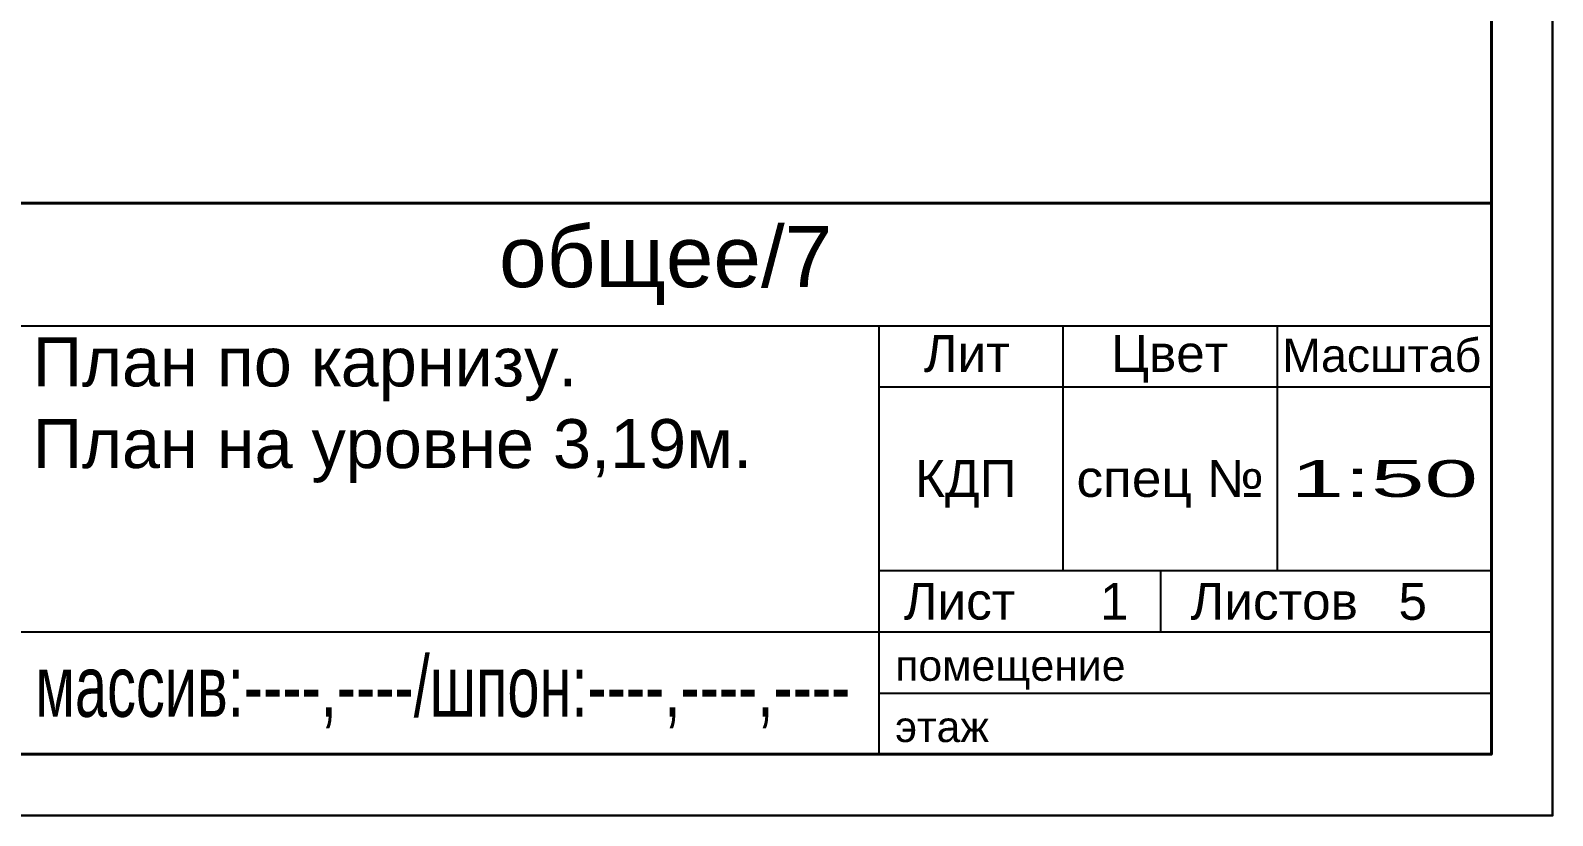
# Model space of a CAD drawing. Header units: millimetres. Extents: x 0 to 410, y 0 to 283.
# Drawn here: x 285.6 to 409.9, y 0 to 64.1 of the extents above; entities that cross this region are included whole.
import ezdxf
from ezdxf.enums import TextEntityAlignment as Align

# ---------------------------------------------------------------- set-up
doc = ezdxf.new("R2010")
doc.units = ezdxf.units.MM
doc.layers.add('pechatnaya_ramka', color=2, linetype='Continuous', lineweight=30)
doc.layers.add('ШТАМП', color=7, linetype='Continuous', lineweight=30)
doc.styles.get("Standard").update_dxf_attribs({"font": 'arial.ttf'})

msp = doc.modelspace()

# ---------------------------------------------------------------- linework, layer by layer
at = {"layer": 'pechatnaya_ramka'}
msp.add_lwpolyline([(0, 283.3501), (409.9345, 283.3501), (409.9345, 0), (0, 0)], close=True, dxfattribs=at)
at = {"layer": 'ШТАМП', "lineweight": 40}
msp.add_line((219.9345, 50), (404.9345, 50), dxfattribs=at)
at = {"layer": 'ШТАМП', "lineweight": -3}
for p, q in [((219.9345, 40), (404.9345, 40)), ((354.9345, 5), (354.9345, 40)), ((369.9345, 40), (369.9345, 20)), ((387.4345, 40), (387.4345, 20)), ((354.9345, 35), (404.9345, 35)), ((354.9345, 20), (404.9345, 20)), ((377.9345, 15), (377.9345, 20)), ((219.9345, 15), (404.9345, 15)), ((354.9345, 10), (404.9345, 10))]:
    msp.add_line(p, q, dxfattribs=at)
at = {"layer": 'ШТАМП'}
msp.add_lwpolyline([(0, 0), (409.9345, 0), (409.9345, 283.3501), (0, 283.3501)], close=True, dxfattribs=at)
at = {"layer": 'ШТАМП', "lineweight": 40}
msp.add_lwpolyline([(20, 5), (404.9345, 5), (404.9345, 278.3501), (20, 278.3501)], close=True, dxfattribs=at)

# ---------------------------------------------------------------- texts
at = {"layer": 'ШТАМП', "lineweight": -3}
for s, height, p in [('общее/7', 5, (323.8683, 43.1453)), ('Лит', 3, (358.5798, 36.227)), ('Цвет', 3, (373.8655, 36.227)), ('КДП', 3, (357.8559, 26.0189)), ('Лист', 3, (356.9345, 16)), ('Листов', 3, (380.3688, 16)), ('помещение', 2.5, (356.2345, 11)), ('этаж', 2.5, (356.2345, 6))]:
    msp.add_text(s, height=height, dxfattribs=at).set_placement(p)
msp.add_text('Масштаб', height=2.72085, dxfattribs=at).set_placement((387.8487, 36.227), (404.1107, 36.227), align=Align.ALIGNED)
for s, height, width, p, p2 in [('спец №', 3, 1.036833, (371.0401, 26.0189), (386.3401, 26.0189)), ('1:50', 3, 1.875715, (388.5401, 26.0189), (403.8401, 26.0189)), ('массив:----,----/шпон:----,----,----', 5, 0.675513, (285.9789, 8.0621), (352.5695, 8.0621))]:
    msp.add_text(s, height=height, dxfattribs=dict(at, width=width)).set_placement(p, p2, align=Align.FIT)
for s, p in [('1', (374.1253, 18.9844)), ('5', (398.5141, 18.9844))]:
    msp.add_text(s, height=3, dxfattribs=at).set_placement(p, align=Align.TOP_CENTER)
at = {"layer": 'ШТАМП', "insert": (285.7895, 39.0396), "char_height": 4, "attachment_point": 1}
msp.add_mtext_dynamic_manual_height_columns('План по карнизу.\\PПлан на уровне 3,19м.', width=67.130952, gutter_width=20, heights=[0], dxfattribs=at)

doc.saveas('drawing.dxf')
